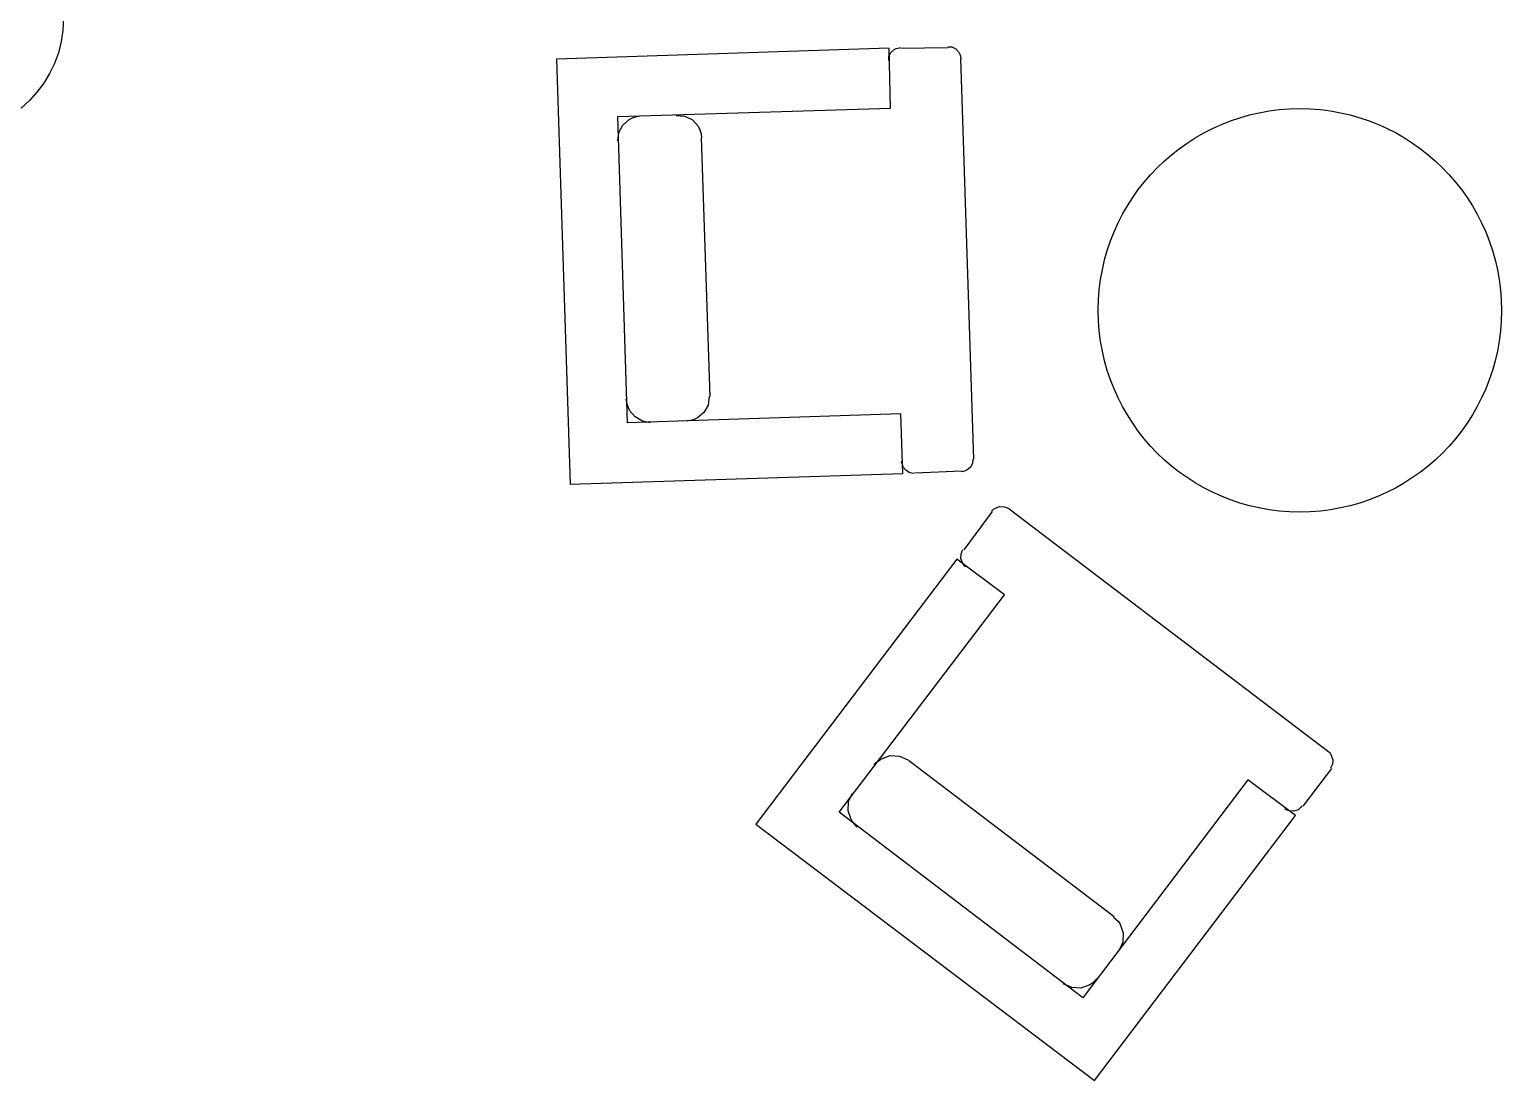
# Model space of a CAD drawing. Header units: inches. Extents: x 9636 to 21597, y -10243 to 557.
# Drawn here: x 14837.9 to 14951.6, y -8353.5 to -8272.3 of the extents above; entities that cross this region are included whole.
import ezdxf

# ---------------------------------------------------------------- set-up
doc = ezdxf.new("R2010")
doc.units = ezdxf.units.IN
doc.header["$MEASUREMENT"] = 0

# ---------------------------------------------------------------- blocks, each defined once
blk = doc.blocks.new('FF')
at = {"color": 252, "true_color": 0x939598}
for p, q in [((14904.31, -8273.79), (14878.61, -8274.64)), ((14904.28, -8274.73), (14904.3, -8274.42)), ((14904.3, -8274.42), (14904.45, -8274.12)), ((14904.42, -8278.41), (14904.31, -8273.79)), ((14904.45, -8274.12), (14904.7, -8273.89)), ((14904.7, -8273.89), (14904.86, -8273.82)), ((14904.86, -8273.82), (14905.02, -8273.77)), ((14905.02, -8273.77), (14905.2, -8273.73)), ((14905.23, -8273.77), (14908.88, -8273.72)), ((14908.85, -8273.67), (14909.16, -8273.69)), ((14909.16, -8273.69), (14909.46, -8273.84)), ((14909.46, -8273.84), (14909.69, -8274.09)), ((14909.69, -8274.09), (14909.77, -8274.24)), ((14909.77, -8274.24), (14909.82, -8274.41)), ((14909.82, -8274.41), (14909.86, -8274.59)), ((14878.61, -8274.64), (14879.68, -8307.46)), ((14910.86, -8305.53), (14909.86, -8274.59)), ((14883.36, -8279.07), (14904.42, -8278.41)), ((14884.1, -8302.71), (14883.36, -8279.07)), ((14884.53, -8279.14), (14884.85, -8279.05)), ((14884.85, -8279.05), (14885.16, -8278.99)), ((14887.86, -8278.97), (14888.52, -8279.03)), ((14888.52, -8279.03), (14889.11, -8279.32)), ((14883.43, -8280.29), (14883.74, -8279.72)), ((14883.74, -8279.72), (14884.22, -8279.29)), ((14884.22, -8279.29), (14884.53, -8279.14)), ((14889.11, -8279.32), (14889.55, -8279.81)), ((14889.55, -8279.81), (14889.7, -8280.1)), ((14889.7, -8280.1), (14889.79, -8280.4)), ((14883.35, -8280.93), (14883.43, -8280.29)), ((14889.79, -8280.4), (14889.82, -8280.71)), ((14890.49, -8300.69), (14889.82, -8280.71)), ((14890.42, -8300.67), (14890.32, -8301.34)), ((14884.05, -8301.18), (14884, -8300.87)), ((14884.14, -8301.48), (14884.05, -8301.18)), ((14884.26, -8301.76), (14884.14, -8301.48)), ((14884.69, -8302.26), (14884.26, -8301.76)), ((14890.32, -8301.34), (14890, -8301.91)), ((14905.22, -8302.03), (14884.1, -8302.71)), ((14885.25, -8302.59), (14884.69, -8302.26)), ((14885.88, -8302.71), (14885.25, -8302.59)), ((14888.97, -8302.54), (14888.7, -8302.55)), ((14889.24, -8302.47), (14888.97, -8302.54)), ((14889.5, -8302.34), (14889.24, -8302.47)), ((14890, -8301.91), (14889.5, -8302.34)), ((14905.37, -8306.62), (14905.22, -8302.03)), ((14905.31, -8305.86), (14905.27, -8305.68)), ((14905.36, -8306.01), (14905.31, -8305.86)), ((14905.41, -8306.13), (14905.36, -8306.01)), ((14905.63, -8306.39), (14905.41, -8306.13)), ((14905.91, -8306.57), (14905.63, -8306.39)), ((14910.31, -8306.38), (14910.19, -8306.43)), ((14910.59, -8306.15), (14910.31, -8306.38)), ((14910.75, -8305.86), (14910.59, -8306.15)), ((14910.78, -8305.51), (14910.75, -8305.86)), ((14879.68, -8307.46), (14905.37, -8306.62)), ((14906.23, -8306.63), (14905.91, -8306.57)), ((14909.96, -8306.46), (14906.28, -8306.6)), ((14910.05, -8306.47), (14909.91, -8306.49)), ((14910.19, -8306.43), (14910.05, -8306.47)), ((14910.1, -8312.52), (14912.3, -8309.56)), ((14912.23, -8309.54), (14912.3, -8309.45)), ((14912.3, -8309.45), (14912.39, -8309.38)), ((14912.39, -8309.38), (14912.49, -8309.32)), ((14912.49, -8309.32), (14912.85, -8309.19)), ((14912.85, -8309.19), (14913.22, -8309.2)), ((14913.22, -8309.2), (14913.56, -8309.34)), ((14938.28, -8328.15), (14913.59, -8309.39)), ((14909.86, -8313.2), (14909.88, -8312.84)), ((14909.97, -8313.52), (14909.86, -8313.2)), ((14909.88, -8312.84), (14910.02, -8312.5)), ((14909.55, -8313.25), (14894.01, -8333.71)), ((14913.23, -8316), (14909.55, -8313.25)), ((14910.05, -8313.65), (14909.97, -8313.52)), ((14910.13, -8313.76), (14910.05, -8313.65)), ((14910.22, -8313.84), (14910.13, -8313.76)), ((14900.45, -8332.78), (14913.23, -8316)), ((14903.15, -8329.12), (14903.32, -8328.96)), ((14903.32, -8328.96), (14903.5, -8328.81)), ((14903.5, -8328.81), (14903.68, -8328.68)), ((14903.68, -8328.68), (14904.4, -8328.42)), ((14904.4, -8328.42), (14905.12, -8328.45)), ((14905.12, -8328.45), (14905.77, -8328.75)), ((14921.69, -8340.87), (14905.8, -8328.8)), ((14938.25, -8328.11), (14938.34, -8328.18)), ((14938.34, -8328.18), (14938.41, -8328.27)), ((14938.41, -8328.27), (14938.47, -8328.37)), ((14938.58, -8329.08), (14938.42, -8329.39)), ((14938.47, -8328.37), (14938.6, -8328.73)), ((14938.6, -8328.73), (14938.58, -8329.08)), ((14932.02, -8330.29), (14919.27, -8347.11)), ((14935.71, -8333.04), (14932.02, -8330.29)), ((14938.5, -8329.41), (14936.27, -8332.32)), ((14901.18, -8331.96), (14901.48, -8331.31)), ((14901.14, -8332.67), (14901.18, -8331.96)), ((14935.23, -8332.69), (14934.89, -8332.55)), ((14936.03, -8332.51), (14935.91, -8332.6)), ((14936.12, -8332.41), (14936.03, -8332.51)), ((14936.19, -8332.3), (14936.12, -8332.41)), ((14919.27, -8347.11), (14900.45, -8332.78)), ((14901.38, -8333.35), (14901.14, -8332.67)), ((14901.53, -8333.57), (14901.38, -8333.35)), ((14901.69, -8333.76), (14901.53, -8333.57)), ((14920.17, -8353.51), (14935.71, -8333.04)), ((14935.58, -8332.71), (14935.23, -8332.69)), ((14935.91, -8332.6), (14935.58, -8332.71)), ((14894.01, -8333.71), (14920.17, -8353.51)), ((14901.85, -8333.93), (14901.69, -8333.76)), ((14921.64, -8340.9), (14921.83, -8341.04)), ((14921.83, -8341.04), (14922, -8341.2)), ((14922, -8341.2), (14922.13, -8341.39)), ((14922.13, -8341.39), (14922.39, -8342.1)), ((14922.39, -8342.1), (14922.36, -8342.82)), ((14922.36, -8342.82), (14922.05, -8343.48)), ((14918.42, -8346.33), (14917.77, -8346.03)), ((14919.81, -8346.13), (14919.13, -8346.37)), ((14920.03, -8345.98), (14919.81, -8346.13)), ((14920.21, -8345.82), (14920.03, -8345.98)), ((14920.38, -8345.66), (14920.21, -8345.82)), ((14919.13, -8346.37), (14918.42, -8346.33))]:
    blk.add_line(p, q, dxfattribs=at)
for centre, radius in [((14831.53, -8271.46), 9), ((14936.05, -8294.03), 15.58)]:
    blk.add_circle(centre, radius, dxfattribs=at)

msp = doc.modelspace()

# ---------------------------------------------------------------- block references
at = {"color": 18, "true_color": 0x000000}
msp.add_blockref('FF', (0, 0), dxfattribs=at)

doc.saveas('drawing.dxf')
